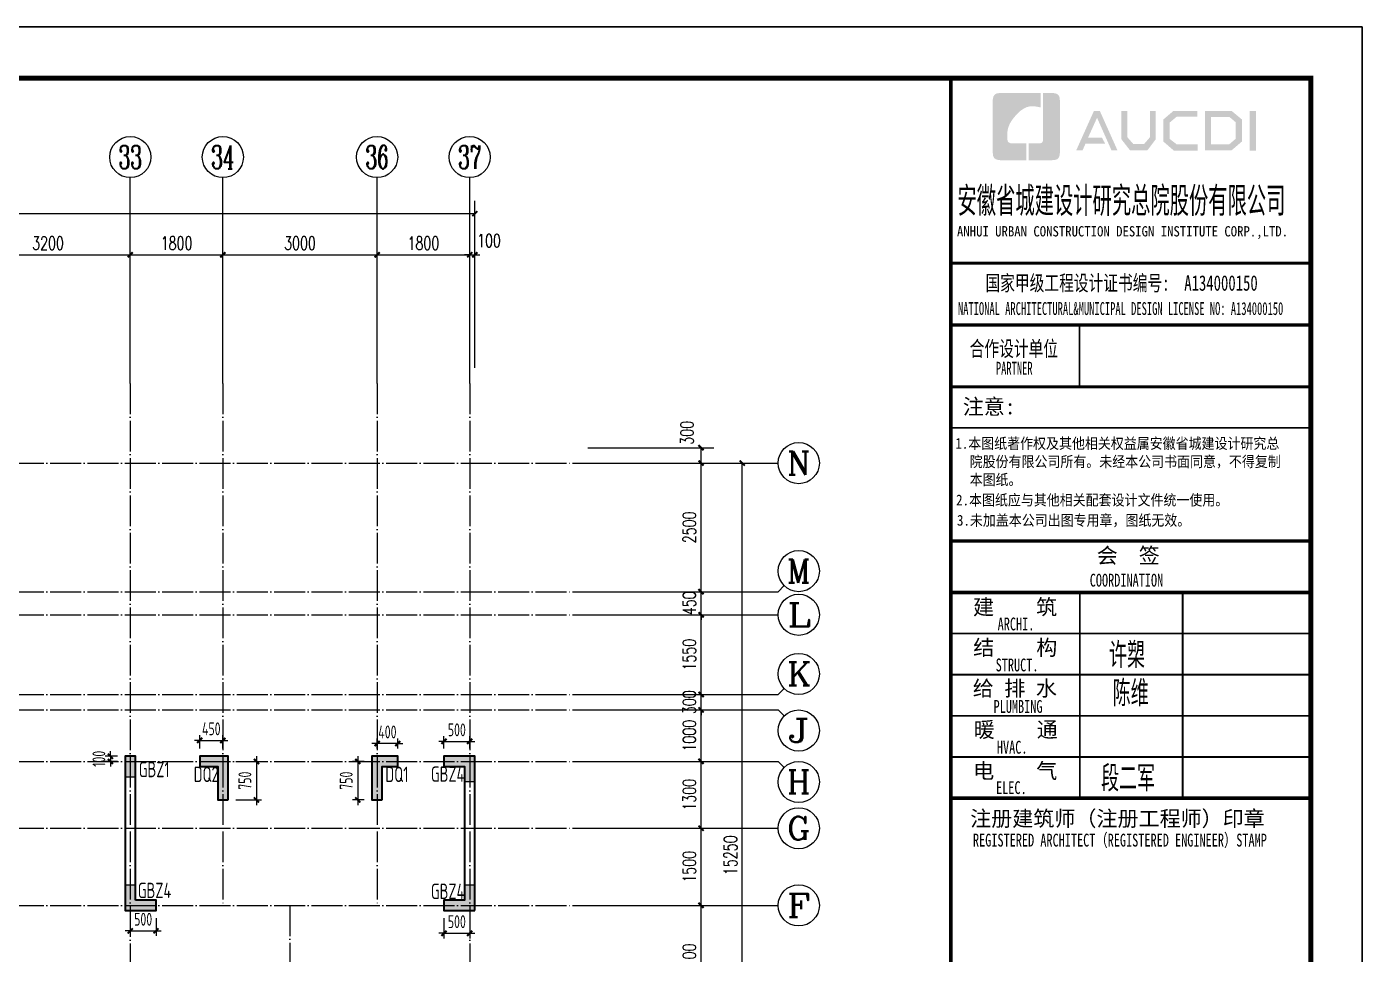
# Model space of a CAD drawing. Extents: x 393367 to 3005760, y 4998 to 826018.
# Drawn here: x 2398021 to 2423993, y 430526 to 448562 of the extents above; entities that cross this region are included whole.
import ezdxf
from ezdxf.enums import TextEntityAlignment as Align

# ---------------------------------------------------------------- set-up
doc = ezdxf.new("R2010")
doc.units = 0
doc.header["$LTSCALE"] = 1000
doc.linetypes.add('DOTE', pattern=[2.42, 2, -0.2, 0.02, -0.2])
doc.layers.get('0').update_dxf_attribs({"linetype": 'CONTINUOUS'})
doc.layers.get('Defpoints').update_dxf_attribs({"linetype": 'CONTINUOUS'})
for name, color, linetype in [('-TK', 7, 'CONTINUOUS'), ('AXIS', 3, 'CONTINUOUS'), ('AXIS_TEXT', 7, 'CONTINUOUS'), ('COLU_HATCH', 251, 'CONTINUOUS'), ('COLU_TH', 5, 'CONTINUOUS'), ('DIM', 3, 'CONTINUOUS'), ('DOTE', 8, 'DOTE'), ('PUB_TITLE', 4, 'CONTINUOUS'), ('S-砼墙', 150, 'CONTINUOUS'), ('TEXT', 7, 'CONTINUOUS'), ('图框', 7, 'CONTINUOUS'), ('图签文字', 4, 'CONTINUOUS')]:
    doc.layers.add(name, color=color, linetype=linetype)
doc.layers.add('yichutu', color=7, linetype='CONTINUOUS', true_color=0xffffff, plot=False)
doc.styles.add('_TCH_AXIS', font='COMPLEX', dxfattribs={"bigfont": 'GBCBIG'})
doc.styles.add('_TCH_DIM_T3', font='SIMPLEX', dxfattribs={"width": 0.705882, "bigfont": 'GBCBIG'})
doc.styles.add('COMPLEX', font='COMPLEX')
doc.styles.add('HT', font='simhei.ttf')
doc.styles.add('TSSD_Rein', font='Tssdeng.shx', dxfattribs={"width": 0.7, "bigfont": 'hztxt.shx'})
doc.styles.add('建筑图签-1', font='simhei.ttf', dxfattribs={"width": 0.7})
doc.styles.add('建筑图签-2', font='TXT.shx', dxfattribs={"width": 0.5, "bigfont": 'HZTXT.shx'})
doc.dimstyles.new('_TCH_ARCH&&100', dxfattribs={"dimtxt": 255, "dimasz": 100, "dimexe": 250, "dimexo": 300, "dimgap": 100, "dimtad": 1, "dimdec": 0, "dimzin": 0, "dimdsep": 46, "dimtxsty": '_TCH_DIM_T3', "dimblk": 'ARCHTICK', "dimcen": 0.09, "dimclrt": 7, "dimazin": 2, "dimtfac": 1, "dimtdec": 0, "dimtix": 1, "dimtmove": 2, "dimatfit": 3, "dimldrblk": 'ARCHTICK', "dimfxl": 1, "dimtolj": 1, "dimtzin": 0, "dimarcsym": 0})
doc.dimstyles.new('TSSD_100_100$0', dxfattribs={"dimtxt": 250, "dimasz": 100, "dimexe": 100, "dimexo": 250, "dimgap": 100, "dimtad": 1, "dimdec": 0, "dimzin": 0, "dimdsep": 46, "dimtxsty": 'TSSD_Rein', "dimblk": 'ARCHTICK', "dimcen": 0, "dimdle": 100, "dimclrt": 7, "dimadec": 0, "dimazin": 0, "dimtfac": 1, "dimtdec": 0, "dimtix": 1, "dimtmove": 2, "dimatfit": 3, "dimldrblk": '_tsdbk', "dimfxl": 1, "dimtolj": 1, "dimtzin": 0, "dimarcsym": 0})

# ---------------------------------------------------------------- blocks, each defined once
blk = doc.blocks.new('_ArchTick')
at = {"color": 0, "linetype": 'ByBlock', "const_width": 0.4}
blk.add_lwpolyline([(-0.5, -0.5), (0.5, 0.5)], dxfattribs=at)
blk = doc.blocks.new('*D387')
at = {"layer": 'AXIS', "color": 0, "lineweight": -2, "transparency": 16777216}
for p, q in [((2406635, 441927), (2406635, 444377)), ((2406735, 441927), (2406735, 444377)), ((2406635, 444127), (2406535, 444127)), ((2406635, 444127), (2406735, 444127)), ((2406735, 444127), (2406835, 444127))]:
    blk.add_line(p, q, dxfattribs=at)
at = {"layer": 'Defpoints', "color": 0, "transparency": 16777216}
for p in [(2406735, 444127), (2406635, 441627), (2406735, 441627)]:
    blk.add_point(p, dxfattribs=at)
at = {"layer": 'AXIS', "color": 0, "lineweight": -2, "transparency": 16777216, "xscale": 100, "yscale": 100, "zscale": 100}
blk.add_blockref('_ArchTick', (2406635, 444127), dxfattribs=at)
at = {"layer": 'AXIS', "color": 0, "lineweight": -2, "transparency": 16777216, "xscale": 100, "yscale": 100, "zscale": 100, "rotation": 180}
blk.add_blockref('_ArchTick', (2406735, 444127), dxfattribs=at)
at = {"layer": 'AXIS', "color": 7, "transparency": 16777216, "insert": (2407010, 444402), "char_height": 255, "attachment_point": 5, "style": '_TCH_DIM_T3'}
blk.add_mtext('\\A1;100', dxfattribs=at)
blk = doc.blocks.new('*D388')
at = {"layer": 'AXIS', "color": 0, "lineweight": -2, "transparency": 16777216}
for p, q in [((2404835, 441927), (2404835, 444377)), ((2406635, 441927), (2406635, 444377)), ((2404835, 444127), (2406635, 444127))]:
    blk.add_line(p, q, dxfattribs=at)
at = {"layer": 'Defpoints', "color": 0, "transparency": 16777216}
for p in [(2406635, 444127), (2404835, 441627), (2406635, 441627)]:
    blk.add_point(p, dxfattribs=at)
at = {"layer": 'AXIS', "color": 0, "lineweight": -2, "transparency": 16777216, "xscale": 100, "yscale": 100, "zscale": 100, "rotation": 180}
blk.add_blockref('_ArchTick', (2404835, 444127), dxfattribs=at)
at = {"layer": 'AXIS', "color": 0, "lineweight": -2, "transparency": 16777216, "xscale": 100, "yscale": 100, "zscale": 100}
blk.add_blockref('_ArchTick', (2406635, 444127), dxfattribs=at)
at = {"layer": 'AXIS', "color": 7, "transparency": 16777216, "insert": (2405735, 444354), "char_height": 255, "attachment_point": 5, "style": '_TCH_DIM_T3'}
blk.add_mtext('\\A1;1800', dxfattribs=at)
blk = doc.blocks.new('*D389')
at = {"layer": 'AXIS', "color": 0, "lineweight": -2, "transparency": 16777216}
for p, q in [((2401835, 441927), (2401835, 444377)), ((2404835, 441927), (2404835, 444377)), ((2401835, 444127), (2404835, 444127))]:
    blk.add_line(p, q, dxfattribs=at)
at = {"layer": 'Defpoints', "color": 0, "transparency": 16777216}
for p in [(2404835, 444127), (2401835, 441627), (2404835, 441627)]:
    blk.add_point(p, dxfattribs=at)
at = {"layer": 'AXIS', "color": 0, "lineweight": -2, "transparency": 16777216, "xscale": 100, "yscale": 100, "zscale": 100, "rotation": 180}
blk.add_blockref('_ArchTick', (2401835, 444127), dxfattribs=at)
at = {"layer": 'AXIS', "color": 0, "lineweight": -2, "transparency": 16777216, "xscale": 100, "yscale": 100, "zscale": 100}
blk.add_blockref('_ArchTick', (2404835, 444127), dxfattribs=at)
at = {"layer": 'AXIS', "color": 7, "transparency": 16777216, "insert": (2403335, 444354), "char_height": 255, "attachment_point": 5, "style": '_TCH_DIM_T3'}
blk.add_mtext('\\A1;3000', dxfattribs=at)
blk = doc.blocks.new('*D390')
at = {"layer": 'AXIS', "color": 0, "lineweight": -2, "transparency": 16777216}
for p, q in [((2400035, 441927), (2400035, 444377)), ((2401835, 441927), (2401835, 444377)), ((2400035, 444127), (2401835, 444127))]:
    blk.add_line(p, q, dxfattribs=at)
at = {"layer": 'Defpoints', "color": 0, "transparency": 16777216}
for p in [(2401835, 444127), (2400035, 441627), (2401835, 441627)]:
    blk.add_point(p, dxfattribs=at)
at = {"layer": 'AXIS', "color": 0, "lineweight": -2, "transparency": 16777216, "xscale": 100, "yscale": 100, "zscale": 100, "rotation": 180}
blk.add_blockref('_ArchTick', (2400035, 444127), dxfattribs=at)
at = {"layer": 'AXIS', "color": 0, "lineweight": -2, "transparency": 16777216, "xscale": 100, "yscale": 100, "zscale": 100}
blk.add_blockref('_ArchTick', (2401835, 444127), dxfattribs=at)
at = {"layer": 'AXIS', "color": 7, "transparency": 16777216, "insert": (2400935, 444354), "char_height": 255, "attachment_point": 5, "style": '_TCH_DIM_T3'}
blk.add_mtext('\\A1;1800', dxfattribs=at)
blk = doc.blocks.new('*D391')
at = {"layer": 'AXIS', "color": 0, "lineweight": -2, "transparency": 16777216}
for p, q in [((2396835, 441927), (2396835, 444377)), ((2400035, 441927), (2400035, 444377)), ((2396835, 444127), (2400035, 444127))]:
    blk.add_line(p, q, dxfattribs=at)
at = {"layer": 'Defpoints', "color": 0, "transparency": 16777216}
for p in [(2400035, 444127), (2396835, 441627), (2400035, 441627)]:
    blk.add_point(p, dxfattribs=at)
at = {"layer": 'AXIS', "color": 0, "lineweight": -2, "transparency": 16777216, "xscale": 100, "yscale": 100, "zscale": 100, "rotation": 180}
blk.add_blockref('_ArchTick', (2396835, 444127), dxfattribs=at)
at = {"layer": 'AXIS', "color": 0, "lineweight": -2, "transparency": 16777216, "xscale": 100, "yscale": 100, "zscale": 100}
blk.add_blockref('_ArchTick', (2400035, 444127), dxfattribs=at)
at = {"layer": 'AXIS', "color": 7, "transparency": 16777216, "insert": (2398435, 444354), "char_height": 255, "attachment_point": 5, "style": '_TCH_DIM_T3'}
blk.add_mtext('\\A1;3200', dxfattribs=at)
blk = doc.blocks.new('*D404')
at = {"layer": 'AXIS', "color": 0, "lineweight": -2, "transparency": 16777216}
for p, q in [((2408935, 431477), (2411385, 431477)), ((2411135, 429377), (2411135, 431477)), ((2408935, 429377), (2411385, 429377))]:
    blk.add_line(p, q, dxfattribs=at)
at = {"layer": 'Defpoints', "color": 0, "transparency": 16777216}
for p in [(2408635, 431477), (2411135, 431477), (2408635, 429377)]:
    blk.add_point(p, dxfattribs=at)
at = {"layer": 'AXIS', "color": 0, "lineweight": -2, "transparency": 16777216, "xscale": 100, "yscale": 100, "zscale": 100}
for p, rotation in [((2411135, 431477), 90), ((2411135, 429377), 270)]:
    blk.add_blockref('_ArchTick', p, dxfattribs=dict(at, rotation=rotation))
at = {"layer": 'AXIS', "color": 7, "transparency": 16777216, "insert": (2410907, 430427), "char_height": 255, "attachment_point": 5, "rotation": 90, "style": '_TCH_DIM_T3'}
blk.add_mtext('\\A1;2100', dxfattribs=at)
blk = doc.blocks.new('*D405')
at = {"layer": 'AXIS', "color": 0, "lineweight": -2, "transparency": 16777216}
for p, q in [((2408935, 432977), (2411385, 432977)), ((2411135, 431477), (2411135, 432977)), ((2408935, 431477), (2411385, 431477))]:
    blk.add_line(p, q, dxfattribs=at)
at = {"layer": 'Defpoints', "color": 0, "transparency": 16777216}
for p in [(2408635, 432977), (2411135, 432977), (2408635, 431477)]:
    blk.add_point(p, dxfattribs=at)
at = {"layer": 'AXIS', "color": 0, "lineweight": -2, "transparency": 16777216, "xscale": 100, "yscale": 100, "zscale": 100}
for p, rotation in [((2411135, 432977), 90), ((2411135, 431477), 270)]:
    blk.add_blockref('_ArchTick', p, dxfattribs=dict(at, rotation=rotation))
at = {"layer": 'AXIS', "color": 7, "transparency": 16777216, "insert": (2410907, 432227), "char_height": 255, "attachment_point": 5, "rotation": 90, "style": '_TCH_DIM_T3'}
blk.add_mtext('\\A1;1500', dxfattribs=at)
blk = doc.blocks.new('*D406')
at = {"layer": 'AXIS', "color": 0, "lineweight": -2, "transparency": 16777216}
for p, q in [((2408935, 434277), (2411385, 434277)), ((2411135, 432977), (2411135, 434277)), ((2408935, 432977), (2411385, 432977))]:
    blk.add_line(p, q, dxfattribs=at)
at = {"layer": 'Defpoints', "color": 0, "transparency": 16777216}
for p in [(2408635, 434277), (2411135, 434277), (2408635, 432977)]:
    blk.add_point(p, dxfattribs=at)
at = {"layer": 'AXIS', "color": 0, "lineweight": -2, "transparency": 16777216, "xscale": 100, "yscale": 100, "zscale": 100}
for p, rotation in [((2411135, 434277), 90), ((2411135, 432977), 270)]:
    blk.add_blockref('_ArchTick', p, dxfattribs=dict(at, rotation=rotation))
at = {"layer": 'AXIS', "color": 7, "transparency": 16777216, "insert": (2410907, 433627), "char_height": 255, "attachment_point": 5, "rotation": 90, "style": '_TCH_DIM_T3'}
blk.add_mtext('\\A1;1300', dxfattribs=at)
blk = doc.blocks.new('*D407')
at = {"layer": 'AXIS', "color": 0, "lineweight": -2, "transparency": 16777216}
for p, q in [((2408935, 435277), (2411385, 435277)), ((2411135, 434277), (2411135, 435277)), ((2408935, 434277), (2411385, 434277))]:
    blk.add_line(p, q, dxfattribs=at)
at = {"layer": 'Defpoints', "color": 0, "transparency": 16777216}
for p in [(2408635, 435277), (2411135, 435277), (2408635, 434277)]:
    blk.add_point(p, dxfattribs=at)
at = {"layer": 'AXIS', "color": 0, "lineweight": -2, "transparency": 16777216, "xscale": 100, "yscale": 100, "zscale": 100}
for p, rotation in [((2411135, 435277), 90), ((2411135, 434277), 270)]:
    blk.add_blockref('_ArchTick', p, dxfattribs=dict(at, rotation=rotation))
at = {"layer": 'AXIS', "color": 7, "transparency": 16777216, "insert": (2410907, 434777), "char_height": 255, "attachment_point": 5, "rotation": 90, "style": '_TCH_DIM_T3'}
blk.add_mtext('\\A1;1000', dxfattribs=at)
blk = doc.blocks.new('*D408')
at = {"layer": 'AXIS', "color": 0, "lineweight": -2, "transparency": 16777216}
for p, q in [((2408935, 435577), (2411385, 435577)), ((2411135, 435577), (2411135, 435677)), ((2411135, 435277), (2411135, 435577)), ((2408935, 435277), (2411385, 435277)), ((2411135, 435277), (2411135, 435177))]:
    blk.add_line(p, q, dxfattribs=at)
at = {"layer": 'Defpoints', "color": 0, "transparency": 16777216}
for p in [(2408635, 435577), (2411135, 435577), (2408635, 435277)]:
    blk.add_point(p, dxfattribs=at)
at = {"layer": 'AXIS', "color": 0, "lineweight": -2, "transparency": 16777216, "xscale": 100, "yscale": 100, "zscale": 100}
for p, rotation in [((2411135, 435577), 270), ((2411135, 435277), 90)]:
    blk.add_blockref('_ArchTick', p, dxfattribs=dict(at, rotation=rotation))
at = {"layer": 'AXIS', "color": 7, "transparency": 16777216, "insert": (2410907, 435427), "char_height": 255, "attachment_point": 5, "rotation": 90, "style": '_TCH_DIM_T3'}
blk.add_mtext('\\A1;300', dxfattribs=at)
blk = doc.blocks.new('*D409')
at = {"layer": 'AXIS', "color": 0, "lineweight": -2, "transparency": 16777216}
for p, q in [((2408935, 437127), (2411385, 437127)), ((2411135, 435577), (2411135, 437127)), ((2408935, 435577), (2411385, 435577))]:
    blk.add_line(p, q, dxfattribs=at)
at = {"layer": 'Defpoints', "color": 0, "transparency": 16777216}
for p in [(2408635, 437127), (2411135, 437127), (2408635, 435577)]:
    blk.add_point(p, dxfattribs=at)
at = {"layer": 'AXIS', "color": 0, "lineweight": -2, "transparency": 16777216, "xscale": 100, "yscale": 100, "zscale": 100}
for p, rotation in [((2411135, 437127), 90), ((2411135, 435577), 270)]:
    blk.add_blockref('_ArchTick', p, dxfattribs=dict(at, rotation=rotation))
at = {"layer": 'AXIS', "color": 7, "transparency": 16777216, "insert": (2410907, 436352), "char_height": 255, "attachment_point": 5, "rotation": 90, "style": '_TCH_DIM_T3'}
blk.add_mtext('\\A1;1550', dxfattribs=at)
blk = doc.blocks.new('*D410')
at = {"layer": 'AXIS', "color": 0, "lineweight": -2, "transparency": 16777216}
for p, q in [((2408935, 440077), (2412185, 440077)), ((2411935, 424827), (2411935, 440077)), ((2408935, 424827), (2412185, 424827))]:
    blk.add_line(p, q, dxfattribs=at)
at = {"layer": 'Defpoints', "color": 0, "transparency": 16777216}
for p in [(2408635, 440077), (2411935, 440077), (2408635, 424827)]:
    blk.add_point(p, dxfattribs=at)
at = {"layer": 'AXIS', "color": 0, "lineweight": -2, "transparency": 16777216, "xscale": 100, "yscale": 100, "zscale": 100}
for p, rotation in [((2411935, 440077), 90), ((2411935, 424827), 270)]:
    blk.add_blockref('_ArchTick', p, dxfattribs=dict(at, rotation=rotation))
at = {"layer": 'AXIS', "color": 7, "transparency": 16777216, "insert": (2411707, 432452), "char_height": 255, "attachment_point": 5, "rotation": 90, "style": '_TCH_DIM_T3'}
blk.add_mtext('\\A1;15250', dxfattribs=at)
blk = doc.blocks.new('*D445')
at = {"layer": 'AXIS', "color": 0, "lineweight": -2, "transparency": 16777216}
for p, q in [((2351735, 441927), (2351735, 445177)), ((2406735, 441927), (2406735, 445177)), ((2351735, 444927), (2406735, 444927))]:
    blk.add_line(p, q, dxfattribs=at)
at = {"layer": 'Defpoints', "color": 0, "transparency": 16777216}
for p in [(2406735, 444927), (2351735, 441627), (2406735, 441627)]:
    blk.add_point(p, dxfattribs=at)
at = {"layer": 'AXIS', "color": 0, "lineweight": -2, "transparency": 16777216, "xscale": 100, "yscale": 100, "zscale": 100, "rotation": 180}
blk.add_blockref('_ArchTick', (2351735, 444927), dxfattribs=at)
at = {"layer": 'AXIS', "color": 0, "lineweight": -2, "transparency": 16777216, "xscale": 100, "yscale": 100, "zscale": 100}
blk.add_blockref('_ArchTick', (2406735, 444927), dxfattribs=at)
at = {"layer": 'AXIS', "color": 7, "transparency": 16777216, "insert": (2379235, 445154), "char_height": 255, "attachment_point": 5, "style": '_TCH_DIM_T3'}
blk.add_mtext('\\A1;55000', dxfattribs=at)
blk = doc.blocks.new('_axiso')
blk.add_circle((0, 0), 0.5)
at = {"layer": 'AXIS_TEXT', "style": 'COMPLEX', "width": 1.041667}
blk.add_attdef('A', text='', height=0.56, dxfattribs=at).set_placement((-0.25, -0.28), (0.25, -0.28), align=Align.FIT)
blk = doc.blocks.new('*D338')
at = {"layer": 'Defpoints', "color": 0, "transparency": 16777216}
for p in [(2399649, 434277), (2400035, 434377), (2400035, 434277)]:
    blk.add_point(p, dxfattribs=at)
at = {"layer": 'DIM', "color": 0, "lineweight": -2, "transparency": 16777216}
for p, q in [((2399785, 434377), (2399549, 434377)), ((2399785, 434277), (2399549, 434277)), ((2399649, 434377), (2399649, 434477)), ((2399649, 434377), (2399649, 434277)), ((2399649, 434277), (2399649, 434177))]:
    blk.add_line(p, q, dxfattribs=at)
at = {"layer": 'DIM', "color": 0, "lineweight": -2, "transparency": 16777216, "xscale": 100, "yscale": 100, "zscale": 100}
for p, rotation in [((2399649, 434377), 270), ((2399649, 434277), 90)]:
    blk.add_blockref('_ArchTick', p, dxfattribs=dict(at, rotation=rotation))
at = {"layer": 'DIM', "color": 7, "transparency": 16777216, "insert": (2399424, 434327), "char_height": 250, "attachment_point": 5, "rotation": 90, "style": 'TSSD_Rein'}
blk.add_mtext('\\A1;100', dxfattribs=at)
blk = doc.blocks.new('_tsdbk')
blk.add_line((-1, 0), (0, 0))
at = {"const_width": 0.5}
blk.add_lwpolyline([(-0.7, -0.7), (0.7, 0.7)], dxfattribs=at)
blk = doc.blocks.new('*D339')
at = {"layer": 'Defpoints', "color": 0, "transparency": 16777216}
for p in [(2400035, 431477), (2400535, 431477), (2400535, 430982)]:
    blk.add_point(p, dxfattribs=at)
at = {"layer": 'DIM', "color": 0, "lineweight": -2, "transparency": 16777216}
for p, q in [((2400035, 431227), (2400035, 430882)), ((2400535, 431227), (2400535, 430882)), ((2400035, 430982), (2399935, 430982)), ((2400035, 430982), (2400535, 430982)), ((2400535, 430982), (2400635, 430982))]:
    blk.add_line(p, q, dxfattribs=at)
at = {"layer": 'DIM', "color": 0, "lineweight": -2, "transparency": 16777216, "xscale": 100, "yscale": 100, "zscale": 100}
blk.add_blockref('_ArchTick', (2400035, 430982), dxfattribs=at)
at = {"layer": 'DIM', "color": 0, "lineweight": -2, "transparency": 16777216, "xscale": 100, "yscale": 100, "zscale": 100, "rotation": 180}
blk.add_blockref('_ArchTick', (2400535, 430982), dxfattribs=at)
at = {"layer": 'DIM', "color": 7, "transparency": 16777216, "insert": (2400285, 431207), "char_height": 250, "attachment_point": 5, "style": 'TSSD_Rein'}
blk.add_mtext('\\A1;500', dxfattribs=at)
blk = doc.blocks.new('*D340')
at = {"layer": 'Defpoints', "color": 0, "transparency": 16777216}
for p in [(2404835, 434624), (2404835, 434277), (2405235, 434277)]:
    blk.add_point(p, dxfattribs=at)
at = {"layer": 'DIM', "color": 0, "lineweight": -2, "transparency": 16777216}
for p, q in [((2404835, 434624), (2404735, 434624)), ((2404835, 434527), (2404835, 434724)), ((2405235, 434624), (2404835, 434624)), ((2405235, 434527), (2405235, 434724)), ((2405235, 434624), (2405335, 434624))]:
    blk.add_line(p, q, dxfattribs=at)
at = {"layer": 'DIM', "color": 0, "lineweight": -2, "transparency": 16777216, "xscale": 100, "yscale": 100, "zscale": 100}
blk.add_blockref('_ArchTick', (2404835, 434624), dxfattribs=at)
at = {"layer": 'DIM', "color": 0, "lineweight": -2, "transparency": 16777216, "xscale": 100, "yscale": 100, "zscale": 100, "rotation": 180}
blk.add_blockref('_ArchTick', (2405235, 434624), dxfattribs=at)
at = {"layer": 'DIM', "color": 7, "transparency": 16777216, "insert": (2405035, 434849), "char_height": 250, "attachment_point": 5, "style": 'TSSD_Rein'}
blk.add_mtext('\\A1;400', dxfattribs=at)
blk = doc.blocks.new('*D343')
at = {"layer": 'Defpoints', "color": 0, "transparency": 16777216}
for p in [(2401835, 434685), (2401385, 434277), (2401835, 434277)]:
    blk.add_point(p, dxfattribs=at)
at = {"layer": 'DIM', "color": 0, "lineweight": -2, "transparency": 16777216}
for p, q in [((2401385, 434527), (2401385, 434785)), ((2401835, 434527), (2401835, 434785)), ((2401385, 434685), (2401285, 434685)), ((2401385, 434685), (2401835, 434685)), ((2401835, 434685), (2401935, 434685))]:
    blk.add_line(p, q, dxfattribs=at)
at = {"layer": 'DIM', "color": 0, "lineweight": -2, "transparency": 16777216, "xscale": 100, "yscale": 100, "zscale": 100}
blk.add_blockref('_ArchTick', (2401385, 434685), dxfattribs=at)
at = {"layer": 'DIM', "color": 0, "lineweight": -2, "transparency": 16777216, "xscale": 100, "yscale": 100, "zscale": 100, "rotation": 180}
blk.add_blockref('_ArchTick', (2401835, 434685), dxfattribs=at)
at = {"layer": 'DIM', "color": 7, "transparency": 16777216, "insert": (2401610, 434910), "char_height": 250, "attachment_point": 5, "style": 'TSSD_Rein'}
blk.add_mtext('\\A1;450', dxfattribs=at)
blk = doc.blocks.new('*D344')
at = {"layer": 'Defpoints', "color": 0, "transparency": 16777216}
for p in [(2401835, 434277), (2401835, 433527), (2402489, 433527)]:
    blk.add_point(p, dxfattribs=at)
at = {"layer": 'DIM', "color": 0, "lineweight": -2, "transparency": 16777216}
for p, q in [((2402085, 434277), (2402589, 434277)), ((2402489, 434377), (2402489, 433427)), ((2402085, 433527), (2402589, 433527))]:
    blk.add_line(p, q, dxfattribs=at)
at = {"layer": 'DIM', "color": 0, "lineweight": -2, "transparency": 16777216, "xscale": 100, "yscale": 100, "zscale": 100}
for p, rotation in [((2402489, 434277), 90), ((2402489, 433527), 270)]:
    blk.add_blockref('_ArchTick', p, dxfattribs=dict(at, rotation=rotation))
at = {"layer": 'DIM', "color": 7, "transparency": 16777216, "insert": (2402264, 433902), "char_height": 250, "attachment_point": 5, "rotation": 90, "style": 'TSSD_Rein'}
blk.add_mtext('\\A1;750', dxfattribs=at)
blk = doc.blocks.new('*D347')
at = {"layer": 'Defpoints', "color": 0, "transparency": 16777216}
for p in [(2404835, 434277), (2404459, 433527), (2404835, 433527)]:
    blk.add_point(p, dxfattribs=at)
at = {"layer": 'DIM', "color": 0, "lineweight": -2, "transparency": 16777216}
for p, q in [((2404585, 434277), (2404359, 434277)), ((2404459, 434377), (2404459, 433427)), ((2404585, 433527), (2404359, 433527))]:
    blk.add_line(p, q, dxfattribs=at)
at = {"layer": 'DIM', "color": 0, "lineweight": -2, "transparency": 16777216, "xscale": 100, "yscale": 100, "zscale": 100}
for p, rotation in [((2404459, 434277), 90), ((2404459, 433527), 270)]:
    blk.add_blockref('_ArchTick', p, dxfattribs=dict(at, rotation=rotation))
at = {"layer": 'DIM', "color": 7, "transparency": 16777216, "insert": (2404234, 433902), "char_height": 250, "attachment_point": 5, "rotation": 90, "style": 'TSSD_Rein'}
blk.add_mtext('\\A1;750', dxfattribs=at)
blk = doc.blocks.new('*D350')
at = {"layer": 'Defpoints', "color": 0, "transparency": 16777216}
for p in [(2406635, 434665), (2406135, 434277), (2406635, 434277)]:
    blk.add_point(p, dxfattribs=at)
at = {"layer": 'DIM', "color": 0, "lineweight": -2, "transparency": 16777216}
for p, q in [((2406135, 434665), (2406035, 434665)), ((2406135, 434527), (2406135, 434765)), ((2406135, 434665), (2406635, 434665)), ((2406635, 434527), (2406635, 434765)), ((2406635, 434665), (2406735, 434665))]:
    blk.add_line(p, q, dxfattribs=at)
at = {"layer": 'DIM', "color": 0, "lineweight": -2, "transparency": 16777216, "xscale": 100, "yscale": 100, "zscale": 100}
blk.add_blockref('_ArchTick', (2406135, 434665), dxfattribs=at)
at = {"layer": 'DIM', "color": 0, "lineweight": -2, "transparency": 16777216, "xscale": 100, "yscale": 100, "zscale": 100, "rotation": 180}
blk.add_blockref('_ArchTick', (2406635, 434665), dxfattribs=at)
at = {"layer": 'DIM', "color": 7, "transparency": 16777216, "insert": (2406385, 434890), "char_height": 250, "attachment_point": 5, "style": 'TSSD_Rein'}
blk.add_mtext('\\A1;500', dxfattribs=at)
blk = doc.blocks.new('*D346')
at = {"layer": 'Defpoints', "color": 0, "transparency": 16777216}
for p in [(2406135, 431477), (2406635, 431477), (2406635, 430935)]:
    blk.add_point(p, dxfattribs=at)
at = {"layer": 'DIM', "color": 0, "lineweight": -2, "transparency": 16777216}
for p, q in [((2406135, 431227), (2406135, 430835)), ((2406635, 431227), (2406635, 430835)), ((2406135, 430935), (2406035, 430935)), ((2406135, 430935), (2406635, 430935)), ((2406635, 430935), (2406735, 430935))]:
    blk.add_line(p, q, dxfattribs=at)
at = {"layer": 'DIM', "color": 0, "lineweight": -2, "transparency": 16777216, "xscale": 100, "yscale": 100, "zscale": 100}
blk.add_blockref('_ArchTick', (2406135, 430935), dxfattribs=at)
at = {"layer": 'DIM', "color": 0, "lineweight": -2, "transparency": 16777216, "xscale": 100, "yscale": 100, "zscale": 100, "rotation": 180}
blk.add_blockref('_ArchTick', (2406635, 430935), dxfattribs=at)
at = {"layer": 'DIM', "color": 7, "transparency": 16777216, "insert": (2406385, 431160), "char_height": 250, "attachment_point": 5, "style": 'TSSD_Rein'}
blk.add_mtext('\\A1;500', dxfattribs=at)
blk = doc.blocks.new('院标1')
h = blk.add_hatch(color=150)
h.dxf.hatch_style = 1
h.set_gradient(color1=(33, 113, 253), color2=(33, 113, 253), tint=1, name='INVCURVED')
edge = h.paths.add_edge_path()
edge.add_spline(control_points=[(116373, 648379), (116379, 648379), (116382, 648379), (116391, 648379), (116391, 648379), (116391, 648379), (116616, 648379), (116616, 648379), (116616, 648379), (116616, 648379), (116616, 648054), (116616, 648054), (116616, 648054), (116616, 648054), (116108, 648054), (116108, 648054), (116108, 648054), (116028, 648054), (115963, 648111), (115963, 648199), (115963, 648199), (115963, 648199), (115963, 649215), (115963, 649215), (115963, 649215), (115963, 649295), (116018, 649360), (116108, 649360), (116108, 649360), (116108, 649360), (116897, 649360), (116897, 649360), (116897, 649360), (116897, 649360), (116897, 649080), (116897, 649080), (116897, 649080), (116897, 649080), (116566, 649140), (116356, 648859), (116356, 648859), (116245, 648719), (116240, 648545), (116247, 648466), (116247, 648466), (116254, 648386), (116247, 648466), (116247, 648466), (116247, 648466), (116247, 648466), (116258, 648374), (116373, 648379)], knot_values=[0, 0, 0, 0, 0.071429, 0.071429, 0.071429, 0.107143, 0.142857, 0.142857, 0.142857, 0.178571, 0.214286, 0.214286, 0.214286, 0.25, 0.285714, 0.285714, 0.285714, 0.321429, 0.357143, 0.357143, 0.357143, 0.392857, 0.428571, 0.428571, 0.428571, 0.464286, 0.5, 0.5, 0.5, 0.535714, 0.571429, 0.571429, 0.571429, 0.607143, 0.642857, 0.642857, 0.642857, 0.678571, 0.714286, 0.714286, 0.714286, 0.75, 0.785714, 0.785714, 0.785714, 0.821429, 0.857143, 0.857143, 0.857143, 0.928571, 1, 1, 1, 1], degree=3, periodic=0)
h = blk.add_hatch(color=150)
h.dxf.hatch_style = 1
h.set_gradient(color1=(33, 113, 253), color2=(33, 113, 253), tint=1, name='INVCURVED')
edge = h.paths.add_edge_path()
edge.add_spline(control_points=[(117268, 649215), (117268, 649215), (117268, 648199), (117268, 648199), (117268, 648199), (117268, 648114), (117212, 648054), (117123, 648054), (117123, 648054), (117123, 648054), (116663, 648054), (116663, 648054), (116663, 648054), (116663, 648054), (116663, 648379), (116663, 648379), (116663, 648379), (116663, 648379), (116865, 648379), (116865, 648379), (116865, 648379), (116907, 648379), (116941, 648413), (116941, 648455), (116941, 648455), (116941, 648455), (116941, 649360), (116941, 649360), (116941, 649360), (116941, 649360), (117123, 649360), (117123, 649360), (117123, 649360), (117204, 649360), (117268, 649306), (117268, 649215)], knot_values=[0, 0, 0, 0, 0.1, 0.1, 0.1, 0.15, 0.2, 0.2, 0.2, 0.25, 0.3, 0.3, 0.3, 0.35, 0.4, 0.4, 0.4, 0.45, 0.5, 0.5, 0.5, 0.55, 0.6, 0.6, 0.6, 0.65, 0.7, 0.7, 0.7, 0.75, 0.8, 0.8, 0.8, 0.9, 1, 1, 1, 1], degree=3, periodic=0)
blk = doc.blocks.new('A1')
at = {"layer": 'PUB_TITLE'}
h = blk.add_hatch(color=147, dxfattribs=at)
h.paths.add_polyline_path([(81908, 57758), (82034, 57758), (82034, 56988), (81908, 56988)])
h.paths.add_polyline_path([(81156, 57642), (81156, 57116), (81516, 57116), (81640, 57223), (81640, 57541), (81520, 57642)], flags=16)
h.paths.add_polyline_path([(81038, 57760), (81038, 56998), (81560, 56998), (81759, 57168), (81759, 57596), (81563, 57760)])
h.paths.add_polyline_path([(80895, 57764), (80895, 57648), (80488, 57648), (80355, 57537), (80355, 57218), (80488, 57115), (80897, 57115), (80897, 56993), (80433, 56993), (80231, 57168), (80231, 57596), (80429, 57764)])
h.paths.add_polyline_path([(79412, 57762), (79532, 57762), (79532, 57251), (79646, 57120), (79857, 57120), (79971, 57251), (79971, 57762), (80085, 57762), (80085, 57214), (79921, 56997), (79583, 56997), (79412, 57216)])
h.paths.add_polyline_path([(78880, 57760), (78997, 57760), (79339, 56996), (79223, 56996), (78942, 57630), (78767, 57242), (79038, 57242), (79099, 57127), (78718, 57127), (78659, 56994), (78536, 56994)])
blk.add_lwpolyline([(0, 59400), (0, 0), (84100, 0), (84100, 59400)], close=True)
at = {"const_width": 100}
blk.add_lwpolyline([(2500, 58400), (2500, 1000), (83100, 1000), (83100, 58400)], close=True, dxfattribs=at)
at = {"layer": '图框'}
for p, q in [((76100, 54800), (83100, 54800)), ((76100, 54800), (83100, 54800)), ((76100, 53600), (83100, 53600))]:
    blk.add_line(p, q, dxfattribs=at)
for points, const_width in [([(76100, 1000), (76100, 58400)], 70), ([(76100, 54800), (83100, 54800)], 60), ([(76100, 53600), (83100, 53600)], 60), ([(76100, 53600), (83100, 53600)], 60), ([(78600, 53600), (78600, 52400)], 35), ([(76100, 52400), (83100, 52400)], 60), ([(76100, 52400), (83100, 52400)], 60), ([(76100, 51599), (83100, 51599)], 35), ([(76108, 49400), (83108, 49400)], 60), ([(76108, 48400), (83108, 48400)], 70), ([(76108, 48400), (83108, 48400)], 70), ([(78608, 48400), (78608, 44400)], 35), ([(80608, 48400), (80608, 44400)], 35), ([(76108, 47600), (83108, 47600)], 35), ([(76108, 46800), (83108, 46800)], 35), ([(76108, 46000), (83108, 46000)], 35), ([(76108, 45200), (83108, 45200)], 35), ([(76108, 44400), (83108, 44400)], 70)]:
    blk.add_lwpolyline(points, dxfattribs=dict(at, const_width=const_width))
blk.add_blockref('院标1', (-39049, -591249))
at = {"layer": 'PUB_TITLE', "style": 'HT', "width": 0.88}
for s, p in [('1.本图纸著作权及其他相关权益属安徽省城建设计研究总', (76186, 51193)), ('院股份有限公司所有。未经本公司书面同意，不得复制', (76465, 50839)), ('本图纸。', (76465, 50489)), (' 2.本图纸应与其他相关配套设计文件统一使用。 ', (76075, 50092)), ('3.未加盖本公司出图专用章，图纸无效。', (76218, 49698))]:
    blk.add_text(s, height=210, dxfattribs=at).set_placement(p)
at = {"layer": '图签文字', "color": 7, "style": '建筑图签-1'}
for s, height, width, p in [('安徽省城建设计研究总院股份有限公司', 500, 0.55, (76228, 55777)), ('国家甲级工程设计证书编号:  A134000150', 300, 0.7, (76772, 54267)), ('合作设计单位', 300, 0.7, (76465, 52990))]:
    blk.add_text(s, height=height, dxfattribs=dict(at, width=width)).set_placement(p)
at = {"layer": '图签文字', "linetype": 'Continuous', "style": '建筑图签-1', "width": 0.91}
blk.add_text('ANHUI URBAN CONSTRUCTION DESIGN INSTITUTE CORP.,LTD.', height=200, dxfattribs=at).set_placement((76218, 55322))
at = {"layer": '图签文字', "style": '建筑图签-1'}
for s, width, p in [('NATIONAL ARCHITECTURAL&MUNICIPAL DESIGN LICENSE NO: A134000150', 0.6, (76237, 53795)), ('PARTNER', 0.6, (76975, 52634)), ('COORDINATION', 0.7, (78800, 48513)), ('ARCHI.', 0.7, (77009, 47662)), ('STRUCT.', 0.7, (76970, 46865)), ('PLUMBING', 0.7, (76929, 46058)), ('HVAC.', 0.7, (76994, 45265)), ('ELEC.', 0.7, (76978, 44480)), ('REGISTERED ARCHITECT（REGISTERED ENGINEER）STAMP', 0.7, (76529, 43459))]:
    blk.add_text(s, height=250, dxfattribs=dict(at, width=width)).set_placement(p)
at = {"layer": '图签文字', "color": 7, "style": '建筑图签-1'}
for s, p in [('注意:', (76331, 51863)), ('会  签', (78935, 48968)), ('建    筑', (76530, 47967)), ('结    构', (76534, 47179)), ('给 排 水', (76525, 46385)), ('暖    通', (76543, 45582)), ('电    气', (76533, 44782)), ('注册建筑师（注册工程师）印章', (76475, 43854))]:
    blk.add_text(s, height=300, dxfattribs=at).set_placement(p)
at = {"layer": '图签文字', "color": 1, "style": '建筑图签-2', "width": 0.7}
for s, p in [('许槊', (79175, 46928)), ('陈维', (79246, 46187)), ('段二军', (79021, 44532))]:
    blk.add_text(s, height=500, dxfattribs=at).set_placement(p)
blk = doc.blocks.new('*D294')
at = {"layer": 'AXIS', "color": 0, "lineweight": -2, "transparency": 16777216}
for p, q in [((2408935, 440077), (2411385, 440077)), ((2411135, 437577), (2411135, 440077)), ((2408935, 437577), (2411385, 437577))]:
    blk.add_line(p, q, dxfattribs=at)
at = {"layer": 'Defpoints', "color": 0, "transparency": 16777216}
for p in [(2408635, 440077), (2411135, 440077), (2408635, 437577)]:
    blk.add_point(p, dxfattribs=at)
at = {"layer": 'AXIS', "color": 0, "lineweight": -2, "transparency": 16777216, "xscale": 100, "yscale": 100, "zscale": 100}
for p, rotation in [((2411135, 440077), 90), ((2411135, 437577), 270)]:
    blk.add_blockref('_ArchTick', p, dxfattribs=dict(at, rotation=rotation))
at = {"layer": 'AXIS', "color": 7, "transparency": 16777216, "insert": (2410907, 438827), "char_height": 255, "attachment_point": 5, "rotation": 90, "style": '_TCH_DIM_T3'}
blk.add_mtext('\\A1;2500', dxfattribs=at)
blk = doc.blocks.new('*D295')
at = {"layer": 'AXIS', "color": 0, "lineweight": -2, "transparency": 16777216}
for p, q in [((2408935, 440377), (2411385, 440377)), ((2411135, 440077), (2411135, 440377)), ((2408935, 440077), (2411385, 440077))]:
    blk.add_line(p, q, dxfattribs=at)
at = {"layer": 'Defpoints', "color": 0, "transparency": 16777216}
for p in [(2408635, 440377), (2411135, 440377), (2408635, 440077)]:
    blk.add_point(p, dxfattribs=at)
at = {"layer": 'AXIS', "color": 0, "lineweight": -2, "transparency": 16777216, "xscale": 100, "yscale": 100, "zscale": 100}
for p, rotation in [((2411135, 440377), 90), ((2411135, 440077), 270)]:
    blk.add_blockref('_ArchTick', p, dxfattribs=dict(at, rotation=rotation))
at = {"layer": 'AXIS', "color": 7, "transparency": 16777216, "insert": (2410860, 440666), "char_height": 255, "attachment_point": 5, "rotation": 90, "style": '_TCH_DIM_T3'}
blk.add_mtext('\\A1;300', dxfattribs=at)
blk = doc.blocks.new('*D293')
at = {"layer": 'AXIS', "color": 0, "lineweight": -2, "transparency": 16777216}
for p, q in [((2411135, 437577), (2411135, 437677)), ((2408935, 437577), (2411385, 437577)), ((2411135, 437127), (2411135, 437577)), ((2408935, 437127), (2411385, 437127)), ((2411135, 437127), (2411135, 437027))]:
    blk.add_line(p, q, dxfattribs=at)
at = {"layer": 'Defpoints', "color": 0, "transparency": 16777216}
for p in [(2408635, 437577), (2411135, 437577), (2408635, 437127)]:
    blk.add_point(p, dxfattribs=at)
at = {"layer": 'AXIS', "color": 0, "lineweight": -2, "transparency": 16777216, "xscale": 100, "yscale": 100, "zscale": 100}
for p, rotation in [((2411135, 437577), 270), ((2411135, 437127), 90)]:
    blk.add_blockref('_ArchTick', p, dxfattribs=dict(at, rotation=rotation))
at = {"layer": 'AXIS', "color": 7, "transparency": 16777216, "insert": (2410907, 437352), "char_height": 255, "attachment_point": 5, "rotation": 90, "style": '_TCH_DIM_T3'}
blk.add_mtext('\\A1;450', dxfattribs=at)
blk = doc.blocks.new('yct-841-594-84100-59400-100-1000')
at = {"layer": 'yichutu', "color": 7, "true_color": 0xffffff}
blk.add_lwpolyline([(0, 0), (0, 59400), (84100, 59400), (84100, 0)], close=True, dxfattribs=at)

msp = doc.modelspace()

# ---------------------------------------------------------------- hatches: boundary and pattern name
at = {"layer": 'COLU_HATCH'}
for points in [[(2400135.04652, 434376.98994), (2399935.04652, 434376.98994), (2399935.04652, 433976.98994), (2400135.04652, 433976.98994)], [(2401735.14628, 434176.98994), (2401385.14628, 434176.98994), (2401385.14628, 434376.98994), (2401935.14628, 434376.98994), (2401935.14628, 433526.98934), (2401735.14628, 433526.98934)], [(2404935.14403, 434176.98994), (2404935.14403, 433526.98922), (2404735.14403, 433526.98922), (2404735.14403, 434376.98994), (2405235.04735, 434376.98994), (2405235.04735, 434176.98994)], [(2406535.14561, 434176.98994), (2406135.05344, 434176.98994), (2406135.05344, 434376.98994), (2406735.14561, 434376.98994), (2406735.14561, 433876.98994), (2406535.14561, 433876.98994)], [(2400135.04652, 431576.96812), (2400535.04954, 431576.9696), (2400535.05028, 431376.9696), (2399935.04652, 431376.96738), (2399935.04652, 431876.96812), (2400135.04652, 431876.96812)], [(2406535.14561, 431576.98918), (2406535.14561, 431876.98918), (2406735.14561, 431876.98918), (2406735.14561, 431376.98918), (2406135.14564, 431376.98918), (2406135.14564, 431576.98918)]]:
    msp.add_hatch(color=256, dxfattribs=at).paths.add_polyline_path(points)

# ---------------------------------------------------------------- linework, layer by layer
at = {"layer": 'AXIS'}
for p, q in [((2400034.75935, 441626.98994), (2400034.75935, 445626.98994)), ((2401834.75935, 441626.98994), (2401834.75935, 445626.98994)), ((2404834.75935, 441626.98994), (2404834.75935, 445626.98994)), ((2406634.75935, 441626.98994), (2406634.75935, 445626.98994)), ((2408634.75935, 440076.98994), (2412634.75935, 440076.98994)), ((2412751.91663, 437694.14723), (2412634.75935, 437576.98994)), ((2408634.75935, 437576.98994), (2412634.75935, 437576.98994)), ((2408634.75935, 437126.98994), (2412634.75935, 437126.98994)), ((2408634.75935, 435576.98994), (2412634.75935, 435576.98994)), ((2412751.91663, 435694.14723), (2412634.75935, 435576.98994)), ((2408634.75935, 435276.98994), (2412634.75935, 435276.98994)), ((2412751.91663, 435159.83266), (2412634.75935, 435276.98994)), ((2408634.75935, 434276.98994), (2412634.75935, 434276.98994)), ((2412751.91663, 434159.83265), (2412634.75935, 434276.98994)), ((2408634.75935, 432976.98994), (2412634.75935, 432976.98994)), ((2408634.75935, 431476.98994), (2412634.75935, 431476.98994))]:
    msp.add_line(p, q, dxfattribs=at)
at = {"layer": 'COLU_TH'}
for points in [[(2400135.04652, 434376.98994), (2399935.04652, 434376.98994), (2399935.04652, 433976.98994), (2400135.04652, 433976.98994)], [(2401735.14628, 434176.98994), (2401385.14628, 434176.98994), (2401385.14628, 434376.98994), (2401935.14628, 434376.98994), (2401935.14628, 433526.98934), (2401735.14628, 433526.98934)], [(2404935.14403, 434176.98994), (2404935.14403, 433526.98922), (2404735.14403, 433526.98922), (2404735.14403, 434376.98994), (2405235.04735, 434376.98994), (2405235.04735, 434176.98994)], [(2406535.14561, 434176.98994), (2406135.05344, 434176.98994), (2406135.05344, 434376.98994), (2406735.14561, 434376.98994), (2406735.14561, 433876.98994), (2406535.14561, 433876.98994)], [(2400135.04652, 431576.96812), (2400535.04954, 431576.9696), (2400535.05028, 431376.9696), (2399935.04652, 431376.96738), (2399935.04652, 431876.96812), (2400135.04652, 431876.96812)], [(2406535.14561, 431576.98918), (2406535.14561, 431876.98918), (2406735.14561, 431876.98918), (2406735.14561, 431376.98918), (2406135.14564, 431376.98918), (2406135.14564, 431576.98918)]]:
    msp.add_lwpolyline(points, close=True, dxfattribs=at)
at = {"layer": 'DOTE', "linetype": 'DOTE', "ltscale": 0.3}
for p, q in [((2400034.75935, 441626.98994), (2400034.75935, 423076.98994)), ((2401834.75935, 441626.98994), (2401834.75935, 431476.98994)), ((2404834.75935, 441626.98994), (2404834.75935, 431476.98994)), ((2406634.75935, 441626.98994), (2406634.75935, 423076.98994)), ((2349834.75935, 440076.98994), (2408634.75935, 440076.98994)), ((2349834.75935, 437576.98994), (2408634.75935, 437576.98994)), ((2349834.75935, 437126.98994), (2408634.75935, 437126.98994)), ((2349834.75935, 435576.98994), (2408634.75935, 435576.98994)), ((2349834.75935, 435276.98994), (2408634.75935, 435276.98994)), ((2349834.75935, 434276.98994), (2408634.75935, 434276.98994)), ((2349834.75935, 432976.98994), (2408634.75935, 432976.98994)), ((2349834.75935, 431476.98994), (2408634.75935, 431476.98994)), ((2403134.75935, 431476.98994), (2403134.75935, 423076.98994))]:
    msp.add_line(p, q, dxfattribs=at)
at = {"layer": 'S-砼墙', "color": 150, "lineweight": 35}
for points in [[(2400135.04652, 431576.96812), (2400135.04652, 434376.98994), (2399935.04652, 434376.98994), (2399935.04652, 431376.96738), (2400535.05028, 431376.9696), (2400535.04954, 431576.9696)], [(2401935.14628, 433526.98934), (2401935.14628, 434376.98994), (2401385.14628, 434376.98994), (2401385.14628, 434176.98994), (2401735.14628, 434176.98994), (2401735.14628, 433526.98934)], [(2404935.14403, 433526.98922), (2404935.14403, 434176.98994), (2405235.04735, 434176.98994), (2405235.04735, 434376.98994), (2404735.14403, 434376.98994), (2404735.14403, 433526.98922)], [(2406735.14561, 431376.98918), (2406735.14561, 434376.98994), (2406135.05344, 434376.98994), (2406135.05344, 434176.98994), (2406535.14561, 434176.98994), (2406535.14561, 431576.98918), (2406135.14564, 431576.98918), (2406135.14564, 431376.98918)]]:
    msp.add_lwpolyline(points, close=True, dxfattribs=at)

# ---------------------------------------------------------------- block references
at = {"layer": '-TK'}
msp.add_blockref('A1', (2339893.38356, 389162.12225), dxfattribs=at)
at = {"layer": 'AXIS'}
ref = msp.add_blockref('_axiso', (2400034.75935, 446026.98994), dxfattribs=dict(at, xscale=800, yscale=800, zscale=800))
ref.add_attrib('A', '33', dxfattribs={"layer": 'AXIS_TEXT', "height": 452.54834, "style": '_TCH_AXIS', "width": 0.636364}).set_placement((2399808.48518, 445800.71577), (2400261.03352, 445800.71577), align=Align.FIT)
ref = msp.add_blockref('_axiso', (2401834.75935, 446026.98994), dxfattribs=dict(at, xscale=800, yscale=800, zscale=800))
ref.add_attrib('A', '34', dxfattribs={"layer": 'AXIS_TEXT', "height": 452.54834, "style": '_TCH_AXIS', "width": 0.6}).set_placement((2401608.48518, 445800.71577), (2402061.03352, 445800.71577), align=Align.FIT)
ref = msp.add_blockref('_axiso', (2404834.75935, 446026.98994), dxfattribs=dict(at, xscale=800, yscale=800, zscale=800))
ref.add_attrib('A', '36', dxfattribs={"layer": 'AXIS_TEXT', "height": 452.54834, "style": '_TCH_AXIS', "width": 0.636364}).set_placement((2404608.48518, 445800.71577), (2405061.03352, 445800.71577), align=Align.FIT)
ref = msp.add_blockref('_axiso', (2406634.75935, 446026.98994), dxfattribs=dict(at, xscale=800, yscale=800, zscale=800))
ref.add_attrib('A', '37', dxfattribs={"layer": 'AXIS_TEXT', "height": 452.54834, "style": '_TCH_AXIS', "width": 0.636364}).set_placement((2406408.48518, 445800.71577), (2406861.03352, 445800.71577), align=Align.FIT)
ref = msp.add_blockref('_axiso', (2413034.75935, 440076.98994), dxfattribs=dict(at, xscale=800, yscale=800, zscale=800))
ref.add_attrib('A', 'N', dxfattribs={"layer": 'AXIS_TEXT', "height": 452.54834, "style": '_TCH_AXIS', "width": 1.105263}).set_placement((2412808.48518, 439850.71577), (2413261.03352, 439850.71577), align=Align.FIT)
ref = msp.add_blockref('_axiso', (2413034.75935, 437976.98994), dxfattribs=dict(at, xscale=800, yscale=800, zscale=800))
ref.add_attrib('A', 'M', dxfattribs={"layer": 'AXIS_TEXT', "height": 452.54834, "style": '_TCH_AXIS'}).set_placement((2412808.48518, 437750.71577), (2413261.03352, 437750.71577), align=Align.FIT)
ref = msp.add_blockref('_axiso', (2413034.75935, 437126.98994), dxfattribs=dict(at, xscale=800, yscale=800, zscale=800))
ref.add_attrib('A', 'L', dxfattribs={"layer": 'AXIS_TEXT', "height": 452.54834, "style": '_TCH_AXIS', "width": 1.4}).set_placement((2412808.48518, 436900.71577), (2413261.03352, 436900.71577), align=Align.FIT)
ref = msp.add_blockref('_axiso', (2413034.75935, 435976.98994), dxfattribs=dict(at, xscale=800, yscale=800, zscale=800))
ref.add_attrib('A', 'K', dxfattribs={"layer": 'AXIS_TEXT', "height": 452.54834, "style": '_TCH_AXIS', "width": 1.105263}).set_placement((2412808.48518, 435750.71577), (2413261.03352, 435750.71577), align=Align.FIT)
ref = msp.add_blockref('_axiso', (2413034.75935, 434876.98994), dxfattribs=dict(at, xscale=800, yscale=800, zscale=800))
ref.add_attrib('A', 'J', dxfattribs={"layer": 'AXIS_TEXT', "height": 452.54834, "style": '_TCH_AXIS', "width": 1.909091}).set_placement((2412808.48518, 434650.71577), (2413261.03352, 434650.71577), align=Align.FIT)
ref = msp.add_blockref('_axiso', (2413034.75935, 433876.98994), dxfattribs=dict(at, xscale=800, yscale=800, zscale=800))
ref.add_attrib('A', 'H', dxfattribs={"layer": 'AXIS_TEXT', "height": 452.54834, "style": '_TCH_AXIS', "width": 1.05}).set_placement((2412808.48518, 433650.71577), (2413261.03352, 433650.71577), align=Align.FIT)
ref = msp.add_blockref('_axiso', (2413034.75935, 432976.98994), dxfattribs=dict(at, xscale=800, yscale=800, zscale=800))
ref.add_attrib('A', 'G', dxfattribs={"layer": 'AXIS_TEXT', "height": 452.54834, "style": '_TCH_AXIS', "width": 1.166667}).set_placement((2412808.48518, 432750.71577), (2413261.03352, 432750.71577), align=Align.FIT)
ref = msp.add_blockref('_axiso', (2413034.75935, 431476.98994), dxfattribs=dict(at, xscale=800, yscale=800, zscale=800))
ref.add_attrib('A', 'F', dxfattribs={"layer": 'AXIS_TEXT', "height": 452.54834, "style": '_TCH_AXIS', "width": 1.3125}).set_placement((2412808.48518, 431250.71577), (2413261.03352, 431250.71577), align=Align.FIT)
at = {"layer": 'yichutu'}
msp.add_blockref('yct-841-594-84100-59400-100-1000', (2339893.38356, 389162.12225), dxfattribs=at)

# ---------------------------------------------------------------- texts
at = {"layer": 'TEXT', "color": 30, "style": 'TSSD_Rein', "width": 0.7}
for s, p in [('GBZ1', (2400200.32955, 433969.84006)), ('GBZ4', (2400181.74485, 431617.79035))]:
    msp.add_text(s, height=300, dxfattribs=at).set_placement(p)
at = {"layer": 'TEXT', "color": 230, "style": 'TSSD_Rein', "width": 0.7}
for s, p in [('DQ2', (2401268.14931, 433874.29996)), ('DQ1', (2404995.26185, 433874.29996))]:
    msp.add_text(s, height=300, dxfattribs=at).set_placement(p)
at = {"layer": 'TEXT', "style": 'TSSD_Rein', "width": 0.7}
for p in [(2405881.0688, 433879.41505), (2405881.0688, 431599.97006)]:
    msp.add_text('GBZ4', height=300, dxfattribs=at).set_placement(p)

# ---------------------------------------------------------------- dimensions: what is measured, and where the dimension line sits
at = {"layer": 'AXIS'}
for p1, p2, distance, picture, middle in [((2351734.75935, 441626.98994), (2406734.75935, 441626.98994), 3300, '*D445', (2379234.75935, 445154.48994)), ((2396834.75935, 441626.98994), (2400034.75935, 441626.98994), 2500, '*D391', (2398434.75935, 444354.48994)), ((2400034.75935, 441626.98994), (2401834.75935, 441626.98994), 2500, '*D390', (2400934.75935, 444354.48994)), ((2401834.75935, 441626.98994), (2404834.75935, 441626.98994), 2500, '*D389', (2403334.75935, 444354.48994)), ((2404834.75935, 441626.98994), (2406634.75935, 441626.98994), 2500, '*D388', (2405734.75935, 444354.48994)), ((2408634.75935, 424826.98994), (2408634.75935, 440076.98994), -3300, '*D410', (2411707.25935, 432451.98994)), ((2408634.75935, 437576.98994), (2408634.75935, 440076.98994), -2500, '*D294', (2410907.25935, 438826.98994)), ((2408634.75935, 437126.98994), (2408634.75935, 437576.98994), -2500, '*D293', (2410907.25935, 437351.98994)), ((2408634.75935, 435576.98994), (2408634.75935, 437126.98994), -2500, '*D409', (2410907.25935, 436351.98994)), ((2408634.75935, 435276.98994), (2408634.75935, 435576.98994), -2500, '*D408', (2410907.25935, 435426.98994)), ((2408634.75935, 434276.98994), (2408634.75935, 435276.98994), -2500, '*D407', (2410907.25935, 434776.98994)), ((2408634.75935, 432976.98994), (2408634.75935, 434276.98994), -2500, '*D406', (2410907.25935, 433626.98994)), ((2408634.75935, 431476.98994), (2408634.75935, 432976.98994), -2500, '*D405', (2410907.25935, 432226.98994)), ((2408634.75935, 429376.98994), (2408634.75935, 431476.98994), -2500, '*D404', (2410907.25935, 430426.98994))]:
    dim = msp.add_aligned_dim(p1=p1, p2=p2, distance=distance, dimstyle='_TCH_ARCH&&100', dxfattribs=at)
    dim.commit()
    dim.dimension.update_dxf_attribs({"geometry": picture, "text_midpoint": middle})
for base, p1, p2, angle, picture, middle in [((2406734.75935, 444126.98994), (2406634.75935, 441626.98994), (2406734.75935, 441626.98994), 0, '*D387', (2407009.75935, 444401.98994)), ((2411134.75935, 440377.09549), (2408634.75935, 440076.98994), (2408634.75935, 440377.09549), 90, '*D295', (2410859.75935, 440666.09549))]:
    dim = msp.add_linear_dim(base=base, p1=p1, p2=p2, angle=angle, dimstyle='_TCH_ARCH&&100', dxfattribs=at)
    dim.commit()
    dim.dimension.update_dxf_attribs({"geometry": picture, "text_midpoint": middle, "dimtype": 161})
at = {"layer": 'DIM'}
for base, p1, p2, picture, middle in [((2401834.95283, 434685.3563), (2401385.15001, 434276.94313), (2401834.95283, 434276.94313), '*D343', (2401610.05142, 434910.3563)), ((2406634.75935, 434665.2467), (2406135.05344, 434276.98994), (2406634.75935, 434276.98994), '*D350', (2406384.90639, 434890.2467)), ((2404834.95283, 434623.68446), (2405235.05109, 434276.94313), (2404834.95283, 434276.94313), '*D340', (2405035.00196, 434848.68446)), ((2400535.05369, 430981.91752), (2400034.95283, 431476.86665), (2400535.05369, 431476.86665), '*D339', (2400285.00326, 431206.91752)), ((2406634.75935, 430934.60023), (2406135.14564, 431476.98994), (2406634.75935, 431476.98994), '*D346', (2406384.95249, 431159.60023))]:
    dim = msp.add_linear_dim(base=base, p1=p1, p2=p2, dimstyle='TSSD_100_100$0', dxfattribs=at)
    dim.commit()
    dim.dimension.update_dxf_attribs({"geometry": picture, "text_midpoint": middle})
for base, p1, p2, picture, middle in [((2399648.94137, 434276.94313), (2400035.04925, 434376.94313), (2400035.04925, 434276.94313), '*D338', (2399423.94137, 434326.94313)), ((2402488.71251, 433526.94253), (2401835.15001, 434276.94313), (2401835.15001, 433526.94253), '*D344', (2402263.71251, 433901.94283)), ((2404458.98766, 433526.98922), (2404834.95283, 434276.94313), (2404834.95283, 433526.98922), '*D347', (2404233.98766, 433901.96617))]:
    dim = msp.add_linear_dim(base=base, p1=p1, p2=p2, angle=90, dimstyle='TSSD_100_100$0', dxfattribs=at)
    dim.commit()
    dim.dimension.update_dxf_attribs({"geometry": picture, "text_midpoint": middle})

doc.saveas('drawing.dxf')
